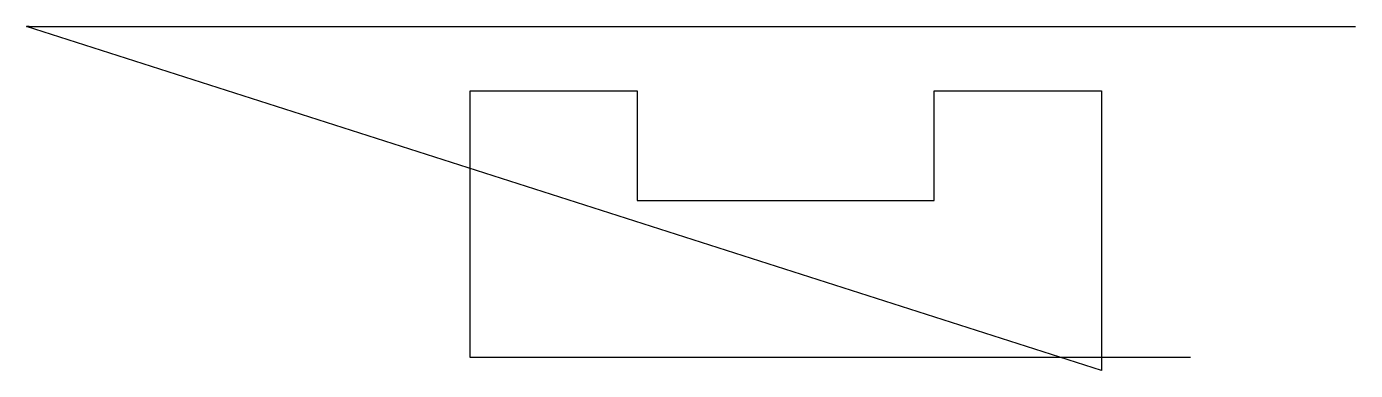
# Model space of a CAD drawing. Header units: metres. Extents: x 0 to 521, y 1106 to 1241.
import ezdxf

# ---------------------------------------------------------------- set-up
doc = ezdxf.new("R2010")
doc.units = ezdxf.units.M

msp = doc.modelspace()

# ---------------------------------------------------------------- linework, layer by layer
at = {"layer": 'TOOL_0'}
for p, q in [((421.386, 1106.152), (0, 1240.831)), ((0, 1240.831), (1, 1240.831)), ((1, 1240.831), (0, 1240.831)), ((0, 1240.831), (1, 1240.831)), ((1, 1240.831), (520.001, 1240.831)), ((520.001, 1240.831), (521.001, 1240.831)), ((173.886, 1111.152), (173.886, 1215.652)), ((173.886, 1215.652), (239.386, 1215.652)), ((239.386, 1215.652), (239.386, 1172.652)), ((355.886, 1172.652), (355.886, 1215.652)), ((355.886, 1215.652), (421.386, 1215.652)), ((421.386, 1215.652), (421.386, 1111.152)), ((239.386, 1172.652), (355.886, 1172.652)), ((421.386, 1111.152), (173.886, 1111.152)), ((456.386, 1111.152), (421.386, 1111.152)), ((421.386, 1111.152), (421.386, 1106.152))]:
    msp.add_line(p, q, dxfattribs=at)

doc.saveas('drawing.dxf')
